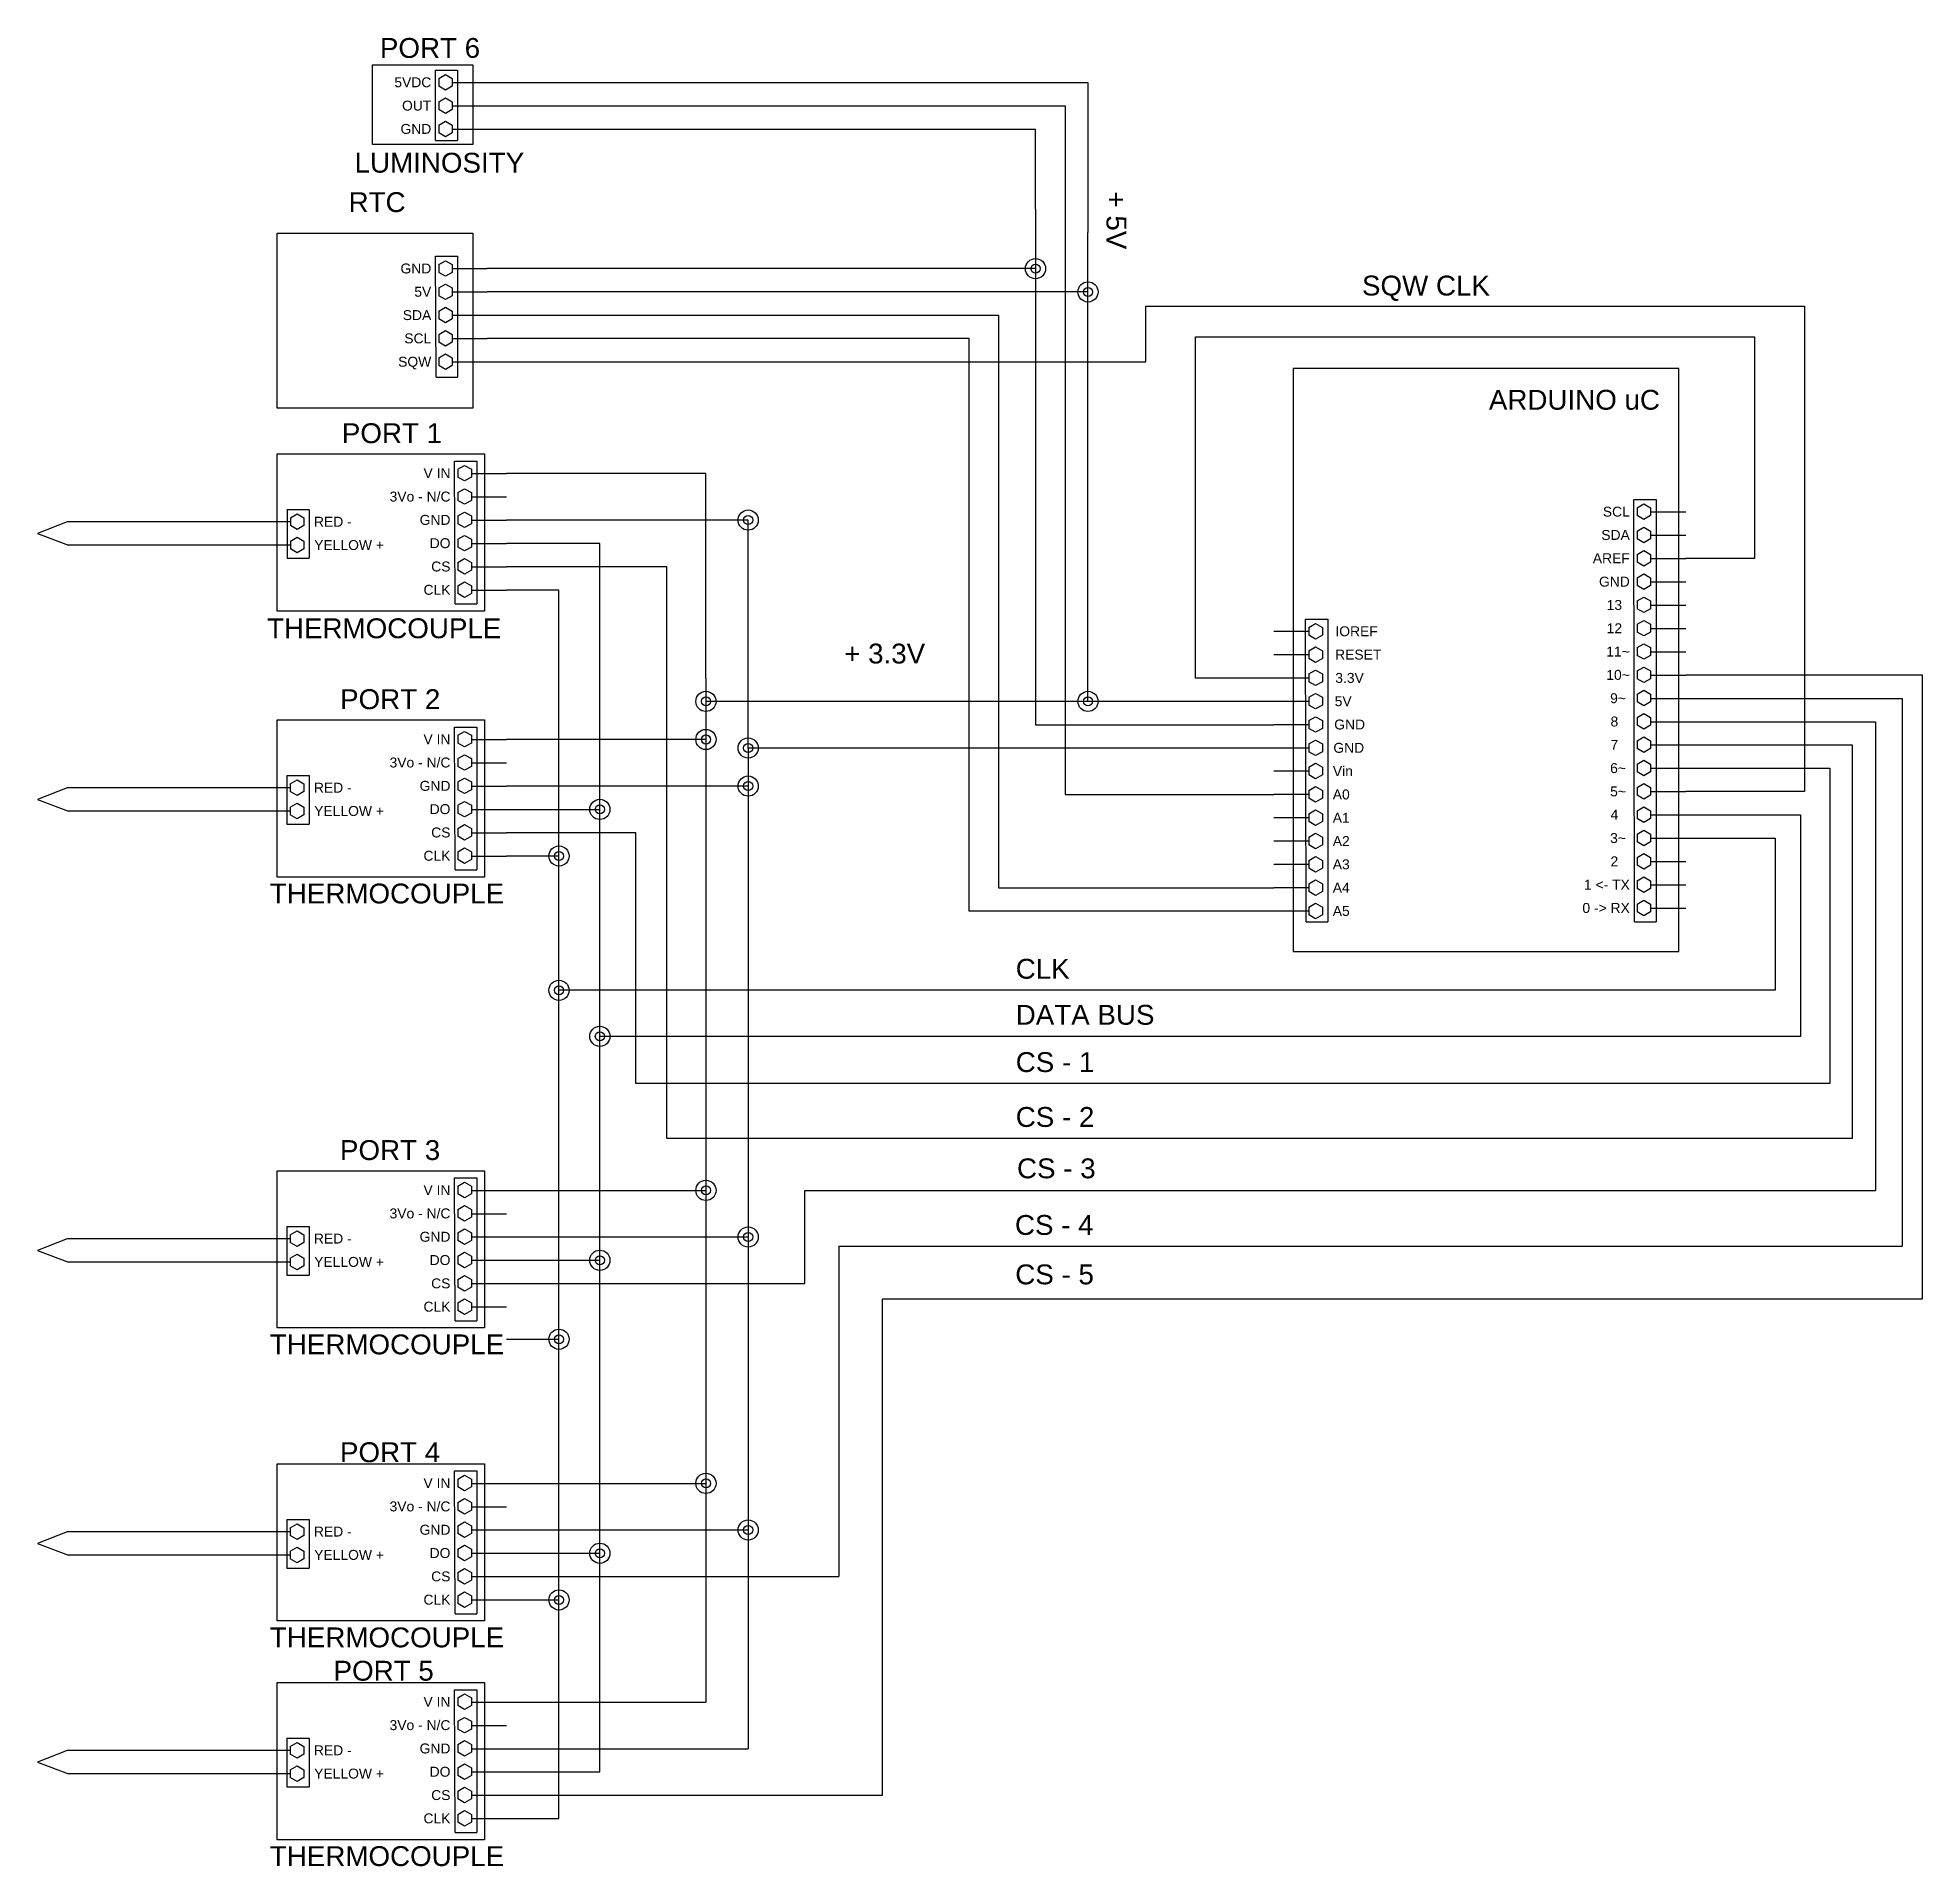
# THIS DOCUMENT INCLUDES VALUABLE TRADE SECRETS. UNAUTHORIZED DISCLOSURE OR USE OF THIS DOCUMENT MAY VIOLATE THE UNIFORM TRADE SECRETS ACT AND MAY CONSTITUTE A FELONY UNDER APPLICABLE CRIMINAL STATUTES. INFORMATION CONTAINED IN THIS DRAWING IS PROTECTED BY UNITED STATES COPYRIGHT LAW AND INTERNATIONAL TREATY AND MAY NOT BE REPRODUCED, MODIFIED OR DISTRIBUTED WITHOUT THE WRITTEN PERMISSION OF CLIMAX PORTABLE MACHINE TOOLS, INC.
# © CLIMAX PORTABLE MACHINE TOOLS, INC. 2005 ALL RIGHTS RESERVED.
# Model space of a CAD drawing. Header units: inches. Extents: x 17.1 to 36.5, y 13.4 to 32.3.
import ezdxf
from ezdxf.enums import TextEntityAlignment as Align

# ---------------------------------------------------------------- set-up
doc = ezdxf.new("R2010")
doc.units = ezdxf.units.IN
doc.header["$MEASUREMENT"] = 0
doc.layers.add('SLD-0', color=7, linetype='Continuous')
doc.styles.get("Standard").update_dxf_attribs({"font": 'Arial.ttf'})

# ---------------------------------------------------------------- blocks, each defined once
blk = doc.blocks.new('*U5')
at = {"layer": 'SLD-0', "color": 7, "linetype": 'Continuous'}
for p, q in [((-0.136, 0.078), (0, 0.157)), ((0, 0.157), (0.136, 0.078)), ((0.136, 0.078), (0.136, -0.078)), ((0, -0.157), (-0.136, -0.078)), ((0.136, -0.078), (0, -0.157))]:
    blk.add_line(p, q, dxfattribs=at)
at = {"layer": 'SLD-0'}
blk.add_line((-0.136, 0.078), (-0.136, -0.078), dxfattribs=at)
blk = doc.blocks.new('*U6')
at = {"color": 0, "linetype": 'ByBlock', "lineweight": -2, "transparency": 16777216}
for p in [(0, 0), (0, -0.47), (0, -0.939), (0, -1.409), (0, -1.878)]:
    blk.add_blockref('*U5', p, dxfattribs=at)
blk = doc.blocks.new('term1')
at = {"layer": 'SLD-0'}
for p, q in [((-0.015, 2.435), (0.433, 2.435)), ((0.433, 2.435), (0.433, 0)), ((0, 0), (0.433, 0))]:
    blk.add_line(p, q, dxfattribs=at)
at = {"layer": 'SLD-0', "color": 7, "linetype": 'Continuous'}
blk.add_line((0, 0), (-0.015, 2.435), dxfattribs=at)
blk.add_blockref('*U6', (0.188, 2.19))
at = {"flags": 8}
for p in [(-0.097, 2.19), (-0.097, 1.721), (-0.097, 1.251), (-0.097, 0.782), (-0.097, 0.312)]:
    blk.add_attdef('COLOR', text='', height=0.2, dxfattribs=at).set_placement(p, align=Align.MIDDLE_RIGHT)
blk = doc.blocks.new('RTC')
blk.add_lwpolyline([(0, 3.518), (3.937, 3.518), (3.937, 0), (0, 0)], close=True)
ref = blk.add_blockref('term1', (3.199, 0.62))
ref.add_attrib('COLOR', 'SQW', dxfattribs={"height": 0.2}).set_placement((3.102, 0.932), align=Align.MIDDLE_RIGHT)
ref.add_attrib('COLOR', 'SCL', dxfattribs={"height": 0.2}).set_placement((3.102, 1.402), align=Align.MIDDLE_RIGHT)
ref.add_attrib('COLOR', 'SDA', dxfattribs={"height": 0.2}).set_placement((3.102, 1.871), align=Align.MIDDLE_RIGHT)
ref.add_attrib('COLOR', '5V', dxfattribs={"height": 0.2}).set_placement((3.102, 2.341), align=Align.MIDDLE_RIGHT)
ref.add_attrib('COLOR', 'GND', dxfattribs={"height": 0.2}).set_placement((3.102, 2.81), align=Align.MIDDLE_RIGHT)
at = {"insert": (0, 4.346), "char_height": 0.4, "attachment_point": 1}
blk.add_mtext_dynamic_manual_height_columns('\\pi1.4365;RTC', width=3.93708, gutter_width=1, heights=[0], dxfattribs=at)
blk = doc.blocks.new('*U7')
at = {"layer": 'SLD-0', "color": 7, "linetype": 'Continuous'}
for p, q in [((-0.136, 0.078), (0, 0.157)), ((0, 0.157), (0.136, 0.078)), ((0.136, 0.078), (0.136, -0.078)), ((0, -0.157), (-0.136, -0.078)), ((0.136, -0.078), (0, -0.157))]:
    blk.add_line(p, q, dxfattribs=at)
at = {"layer": 'SLD-0'}
blk.add_line((-0.136, 0.078), (-0.136, -0.078), dxfattribs=at)
blk = doc.blocks.new('*U8')
at = {"color": 0, "linetype": 'ByBlock', "lineweight": -2, "transparency": 16777216}
for p in [(0, 0), (0, -0.47), (0, -0.939), (0, -1.409), (0, -1.878), (0, -2.348)]:
    blk.add_blockref('*U7', p, dxfattribs=at)
blk = doc.blocks.new('term2')
at = {"layer": 'SLD-0'}
for p, q in [((-0.015, 2.878), (0.433, 2.878)), ((0.433, 2.878), (0.433, 0)), ((0, 0), (0.433, 0))]:
    blk.add_line(p, q, dxfattribs=at)
at = {"layer": 'SLD-0', "color": 7, "linetype": 'Continuous'}
blk.add_line((0, 0), (-0.015, 2.878), dxfattribs=at)
blk.add_blockref('*U8', (0.188, 2.634))
at = {"flags": 8}
for p in [(-0.097, 2.634), (-0.097, 2.164), (-0.097, 1.695), (-0.097, 1.225), (-0.097, 0.756), (-0.097, 0.286)]:
    blk.add_attdef('COLOR', text='', height=0.2, dxfattribs=at).set_placement(p, align=Align.MIDDLE_RIGHT)
blk = doc.blocks.new('*U10')
at = {"layer": 'SLD-0', "color": 7, "linetype": 'Continuous'}
for p, q in [((-0.136, 0.078), (0, 0.157)), ((0, 0.157), (0.136, 0.078)), ((0.136, 0.078), (0.136, -0.078)), ((0, -0.157), (-0.136, -0.078)), ((0.136, -0.078), (0, -0.157))]:
    blk.add_line(p, q, dxfattribs=at)
at = {"layer": 'SLD-0'}
blk.add_line((-0.136, 0.078), (-0.136, -0.078), dxfattribs=at)
blk = doc.blocks.new('*U11')
at = {"color": 0, "linetype": 'ByBlock', "lineweight": -2, "transparency": 16777216}
for p in [(0, 0), (0, -0.47)]:
    blk.add_blockref('*U10', p, dxfattribs=at)
blk = doc.blocks.new('TERM3')
blk.add_line((-0.067, 0.98), (-0.067, 0))
at = {"layer": 'SLD-0'}
for p, q in [((-0.067, 0.98), (0.38, 0.98)), ((0.38, 0.98), (0.38, 0)), ((-0.067, 0), (0.38, 0))]:
    blk.add_line(p, q, dxfattribs=at)
blk.add_blockref('*U11', (0.136, 0.735))
at = {"flags": 8}
for p in [(-0.149, 0.735), (-0.149, 0.266)]:
    blk.add_attdef('COLOR', text='', height=0.2, dxfattribs=at).set_placement(p, align=Align.MIDDLE_RIGHT)
blk = doc.blocks.new('THERM AMP')
blk.add_lwpolyline([(0, 3.168), (4.172, 3.168), (4.172, 0), (0, 0)], close=True)
ref = blk.add_blockref('term2', (3.585, 0.143))
ref.add_attrib('COLOR', 'CLK', dxfattribs={"height": 0.2}).set_placement((3.488, 0.429), align=Align.MIDDLE_RIGHT)
ref.add_attrib('COLOR', 'V IN', dxfattribs={"height": 0.2}).set_placement((3.488, 2.776), align=Align.MIDDLE_RIGHT)
ref.add_attrib('COLOR', '3Vo - N/C', dxfattribs={"height": 0.2}).set_placement((3.488, 2.307), align=Align.MIDDLE_RIGHT)
ref.add_attrib('COLOR', 'GND', dxfattribs={"height": 0.2}).set_placement((3.488, 1.837), align=Align.MIDDLE_RIGHT)
ref.add_attrib('COLOR', 'DO', dxfattribs={"height": 0.2}).set_placement((3.488, 1.368), align=Align.MIDDLE_RIGHT)
ref.add_attrib('COLOR', 'CS', dxfattribs={"height": 0.2}).set_placement((3.488, 0.898), align=Align.MIDDLE_RIGHT)
ref = blk.add_blockref('TERM3', (0.263, 1.065))
ref.add_attrib('COLOR', 'YELLOW +', dxfattribs={"height": 0.2}).set_placement((2.149, 1.331), align=Align.MIDDLE_RIGHT)
ref.add_attrib('COLOR', 'RED -', dxfattribs={"height": 0.2}).set_placement((1.499, 1.8), align=Align.MIDDLE_RIGHT)
blk = doc.blocks.new('*U15')
at = {"layer": 'SLD-0', "color": 7, "linetype": 'Continuous'}
for p, q in [((-0.136, 0.078), (0, 0.157)), ((0, 0.157), (0.136, 0.078)), ((0.136, 0.078), (0.136, -0.078)), ((0, -0.157), (-0.136, -0.078)), ((0.136, -0.078), (0, -0.157))]:
    blk.add_line(p, q, dxfattribs=at)
at = {"layer": 'SLD-0'}
blk.add_line((-0.136, 0.078), (-0.136, -0.078), dxfattribs=at)
blk = doc.blocks.new('*U16')
at = {"color": 0, "linetype": 'ByBlock', "lineweight": -2, "transparency": 16777216}
for p in [(0, 0), (0, -0.47), (0, -0.939), (0, -1.409), (0, -1.878), (0, -2.348), (0, -2.817), (0, -3.287), (0, -3.756), (0, -4.226), (0, -4.695), (0, -5.165), (0, -5.634), (0, -6.104), (0, -6.573), (0, -7.043), (0, -7.512), (0, -7.982)]:
    blk.add_blockref('*U15', p, dxfattribs=at)
blk = doc.blocks.new('uC1')
at = {"layer": 'SLD-0'}
for p, q in [((-0.015, 8.506), (0.433, 8.506)), ((0.433, 8.506), (0.433, 0)), ((0, 0), (0.433, 0))]:
    blk.add_line(p, q, dxfattribs=at)
at = {"layer": 'SLD-0', "color": 7, "linetype": 'Continuous'}
blk.add_line((0, 0), (-0.015, 8.506), dxfattribs=at)
blk.add_blockref('*U16', (0.188, 8.262))
at = {"flags": 8}
for p in [(-0.097, 8.262), (-0.097, 7.792), (-0.097, 7.323), (-0.097, 6.853), (-0.097, 6.383), (-0.097, 5.914), (-0.097, 5.444), (-0.097, 4.975), (-0.097, 4.505), (-0.097, 4.036), (-0.097, 3.566), (-0.097, 3.097), (-0.097, 2.627), (-0.097, 2.158), (-0.097, 1.688), (-0.097, 1.219), (-0.097, 0.749), (-0.097, 0.28)]:
    blk.add_attdef('COLOR', text='', height=0.2, dxfattribs=at).set_placement(p, align=Align.MIDDLE_RIGHT)
blk = doc.blocks.new('*U20')
at = {"layer": 'SLD-0', "color": 7, "linetype": 'Continuous'}
for p, q in [((-0.136, 0.078), (0, 0.157)), ((0, 0.157), (0.136, 0.078)), ((0.136, 0.078), (0.136, -0.078)), ((0, -0.157), (-0.136, -0.078)), ((0.136, -0.078), (0, -0.157))]:
    blk.add_line(p, q, dxfattribs=at)
at = {"layer": 'SLD-0'}
blk.add_line((-0.136, 0.078), (-0.136, -0.078), dxfattribs=at)
blk = doc.blocks.new('*U21')
at = {"color": 0, "linetype": 'ByBlock', "lineweight": -2, "transparency": 16777216}
for p in [(0, 0), (0, -0.47), (0, -0.939), (0, -1.409), (0, -1.878), (0, -2.348), (0, -2.817), (0, -3.287), (0, -3.756), (0, -4.226), (0, -4.695), (0, -5.165), (0, -5.634)]:
    blk.add_blockref('*U20', p, dxfattribs=at)
blk = doc.blocks.new('uC2')
at = {"layer": 'SLD-0'}
for p, q in [((-0.015, 6.098), (0.433, 6.098)), ((0.433, 6.098), (0.433, 0)), ((0, 0), (0.433, 0))]:
    blk.add_line(p, q, dxfattribs=at)
at = {"layer": 'SLD-0', "color": 7, "linetype": 'Continuous'}
blk.add_line((0, 0), (-0.015, 6.098), dxfattribs=at)
blk.add_blockref('*U21', (0.188, 5.853))
at = {"flags": 8}
for p in [(-0.097, 5.853), (-0.097, 5.384), (-0.097, 4.914), (-0.097, 4.445), (-0.097, 3.975), (-0.097, 3.506), (-0.097, 3.036), (-0.097, 2.567), (-0.097, 2.097), (-0.097, 1.628), (-0.097, 1.158), (-0.097, 0.689), (-0.097, 0.219)]:
    blk.add_attdef('COLOR', text='', height=0.2, dxfattribs=at).set_placement(p, align=Align.MIDDLE_RIGHT)
blk = doc.blocks.new('*U63')
at = {"layer": 'SLD-0', "color": 7, "linetype": 'Continuous'}
for p, q in [((-0.069, 0.04), (0, 0.08)), ((0, 0.08), (0.069, 0.04)), ((0.069, 0.04), (0.069, -0.04)), ((0, -0.08), (-0.069, -0.04)), ((0.069, -0.04), (0, -0.08))]:
    blk.add_line(p, q, dxfattribs=at)
at = {"layer": 'SLD-0'}
blk.add_line((-0.069, 0.04), (-0.069, -0.04), dxfattribs=at)
blk = doc.blocks.new('*U64')
at = {"color": 0, "linetype": 'ByBlock', "lineweight": -2, "transparency": 16777216}
for p in [(0, 0), (0, -0.24), (0, -0.48)]:
    blk.add_blockref('*U63', p, dxfattribs=at)

msp = doc.modelspace()

# ---------------------------------------------------------------- linework, layer by layer
for p, q in [((21.37, 31.802), (21.732, 31.802)), ((21.37, 31.562), (21.732, 31.562)), ((21.37, 31.322), (21.732, 31.322)), ((21.37, 29.885), (21.732, 29.885)), ((21.37, 29.645), (21.732, 29.645)), ((21.37, 29.405), (21.732, 29.405)), ((21.37, 29.165), (21.732, 29.165)), ((21.37, 28.925), (21.732, 28.925)), ((21.568, 27.776), (21.929, 27.776)), ((21.568, 27.536), (21.929, 27.536)), ((33.711, 27.38), (34.072, 27.38)), ((17.405, 27.277), (17.102, 27.159)), ((19.342, 27.277), (17.405, 27.277)), ((19.704, 27.277), (19.342, 27.277)), ((21.568, 27.296), (21.929, 27.296)), ((17.102, 27.159), (17.419, 27.037)), ((19.342, 27.037), (17.405, 27.037)), ((19.704, 27.037), (19.342, 27.037)), ((21.568, 27.056), (21.929, 27.056)), ((33.711, 27.14), (34.072, 27.14)), ((21.568, 26.816), (21.929, 26.816)), ((33.711, 26.9), (34.072, 26.9)), ((33.711, 26.66), (34.072, 26.66)), ((21.568, 26.576), (21.929, 26.576)), ((33.711, 26.42), (34.072, 26.42)), ((30.192, 26.149), (29.831, 26.149)), ((33.711, 26.18), (34.072, 26.18)), ((30.192, 25.909), (29.831, 25.909)), ((33.711, 25.94), (34.072, 25.94)), ((30.192, 25.669), (29.831, 25.669)), ((33.711, 25.7), (34.072, 25.7)), ((36.508, 25.7), (34.072, 25.7)), ((36.508, 19.276), (36.508, 25.7)), ((30.192, 25.429), (29.831, 25.429)), ((33.711, 25.46), (34.072, 25.46)), ((21.568, 25.037), (21.929, 25.037)), ((30.192, 25.189), (29.831, 25.189)), ((33.711, 25.22), (34.072, 25.22)), ((30.192, 24.949), (29.831, 24.949)), ((33.711, 24.98), (34.072, 24.98)), ((21.568, 24.797), (21.929, 24.797)), ((30.192, 24.709), (29.831, 24.709)), ((33.711, 24.74), (34.072, 24.74)), ((17.405, 24.538), (17.102, 24.419)), ((19.342, 24.538), (17.405, 24.538)), ((19.704, 24.538), (19.342, 24.538)), ((21.568, 24.557), (21.929, 24.557)), ((30.192, 24.469), (29.831, 24.469)), ((33.711, 24.5), (34.072, 24.5)), ((17.102, 24.419), (17.419, 24.298)), ((19.342, 24.298), (17.419, 24.298)), ((19.704, 24.298), (19.342, 24.298)), ((21.568, 24.317), (21.929, 24.317)), ((33.711, 24.26), (34.072, 24.26)), ((21.568, 24.077), (21.929, 24.077)), ((30.192, 24.229), (29.831, 24.229)), ((30.192, 23.989), (29.831, 23.989)), ((33.711, 24.02), (34.072, 24.02)), ((21.568, 23.837), (21.929, 23.837)), ((30.192, 23.749), (29.831, 23.749)), ((33.711, 23.78), (34.072, 23.78)), ((30.192, 23.509), (29.831, 23.509)), ((33.711, 23.54), (34.072, 23.54)), ((33.711, 23.3), (34.072, 23.3)), ((30.192, 23.269), (29.831, 23.269)), ((21.568, 20.394), (21.929, 20.394)), ((21.568, 20.154), (21.929, 20.154)), ((17.405, 19.895), (17.102, 19.776)), ((19.342, 19.895), (17.405, 19.895)), ((19.704, 19.895), (19.342, 19.895)), ((21.568, 19.914), (21.929, 19.914)), ((25.352, 19.819), (25.352, 16.417)), ((17.102, 19.776), (17.419, 19.655)), ((19.342, 19.655), (17.419, 19.655)), ((19.704, 19.655), (19.342, 19.655)), ((21.568, 19.674), (21.929, 19.674)), ((21.568, 19.434), (21.929, 19.434)), ((25.802, 14.165), (25.802, 19.276)), ((25.802, 19.276), (36.508, 19.276)), ((21.568, 19.194), (21.929, 19.194)), ((21.568, 17.377), (21.929, 17.377)), ((21.568, 17.137), (21.929, 17.137)), ((21.568, 16.897), (21.929, 16.897)), ((17.405, 16.878), (17.102, 16.759)), ((17.102, 16.759), (17.419, 16.638)), ((19.342, 16.878), (17.405, 16.878)), ((19.704, 16.878), (19.342, 16.878)), ((19.342, 16.638), (17.419, 16.638)), ((19.704, 16.638), (19.342, 16.638)), ((21.568, 16.657), (21.929, 16.657)), ((21.568, 16.417), (21.929, 16.417)), ((21.568, 16.177), (21.929, 16.177)), ((21.568, 15.125), (21.929, 15.125)), ((21.568, 14.885), (21.929, 14.885)), ((17.405, 14.626), (17.102, 14.507)), ((19.342, 14.626), (17.405, 14.626)), ((19.704, 14.626), (19.342, 14.626)), ((21.568, 14.645), (21.929, 14.645)), ((17.102, 14.507), (17.419, 14.386)), ((19.342, 14.386), (17.419, 14.386)), ((19.704, 14.386), (19.342, 14.386)), ((21.568, 14.405), (21.929, 14.405)), ((21.568, 14.165), (21.929, 14.165)), ((21.568, 13.925), (21.929, 13.925))]:
    msp.add_line(p, q)
at = {"color": 1}
for p, q in [((21.732, 31.802), (27.917, 31.802)), ((27.917, 31.802), (27.917, 30.256)), ((27.917, 25.429), (27.917, 30.256)), ((27.917, 29.645), (21.732, 29.645)), ((29.025, 25.669), (29.025, 29.183)), ((29.025, 29.183), (34.781, 29.183)), ((34.781, 29.183), (34.781, 26.9)), ((23.983, 27.776), (21.929, 27.776)), ((23.983, 25.669), (23.983, 27.776)), ((34.781, 26.9), (34.072, 26.9)), ((23.983, 25.669), (23.983, 15.125)), ((29.831, 25.669), (29.025, 25.669)), ((29.831, 25.429), (23.983, 25.429)), ((23.983, 25.037), (21.929, 25.037)), ((21.929, 20.394), (23.983, 20.394)), ((21.929, 17.377), (23.983, 17.377)), ((21.929, 15.125), (23.983, 15.125))]:
    msp.add_line(p, q, dxfattribs=at)
at = {"color": 30}
for p, q in [((21.732, 31.562), (27.682, 31.562)), ((27.682, 31.562), (27.682, 24.469)), ((22.891, 27.056), (21.929, 27.056)), ((27.682, 24.469), (29.831, 24.469)), ((21.929, 24.317), (22.891, 24.317)), ((21.929, 19.674), (22.891, 19.674)), ((21.929, 16.657), (22.891, 16.657)), ((21.929, 14.405), (22.891, 14.405))]:
    msp.add_line(p, q, dxfattribs=at)
at = {"color": 3}
for p, q in [((21.732, 31.322), (27.377, 31.322)), ((27.377, 30.496), (27.377, 31.322)), ((27.377, 30.496), (27.377, 25.189)), ((27.377, 29.885), (21.732, 29.885)), ((24.418, 27.296), (21.929, 27.296)), ((24.418, 24.949), (24.418, 27.296)), ((27.377, 25.189), (29.831, 25.189)), ((29.831, 24.949), (24.418, 24.949)), ((24.418, 24.949), (24.418, 14.645)), ((24.418, 24.557), (21.929, 24.557)), ((21.929, 19.914), (24.418, 19.914)), ((21.929, 16.897), (24.418, 16.897)), ((21.929, 14.645), (24.418, 14.645))]:
    msp.add_line(p, q, dxfattribs=at)
at = {"color": 2}
for p, q in [((28.512, 28.925), (28.512, 29.497)), ((28.512, 29.497), (35.293, 29.497)), ((35.293, 29.497), (35.293, 24.5)), ((21.732, 28.925), (28.512, 28.925)), ((22.47, 26.576), (21.929, 26.576)), ((35.293, 24.5), (34.072, 24.5)), ((22.47, 23.837), (21.929, 23.837)), ((21.929, 18.861), (22.47, 18.861)), ((21.929, 16.177), (22.47, 16.177)), ((21.929, 13.925), (22.47, 13.925))]:
    msp.add_line(p, q, dxfattribs=at)
at = {"color": 5}
for p, q in [((21.732, 29.405), (26.994, 29.405)), ((26.994, 29.405), (26.994, 23.509)), ((26.994, 23.509), (29.831, 23.509))]:
    msp.add_line(p, q, dxfattribs=at)
at = {"color": 6}
for p, q in [((26.692, 29.165), (21.732, 29.165)), ((26.692, 23.269), (26.692, 29.165)), ((29.831, 23.269), (26.692, 23.269))]:
    msp.add_line(p, q, dxfattribs=at)
at = {"color": 30, "lineweight": 30}
for p, q in [((22.891, 14.405), (22.891, 27.056)), ((34.072, 24.26), (35.254, 24.26)), ((35.254, 24.26), (35.254, 21.98)), ((35.254, 21.98), (22.891, 21.98))]:
    msp.add_line(p, q, dxfattribs=at)
at = {"color": 7}
for p, q in [((23.581, 26.816), (21.929, 26.816)), ((23.581, 20.928), (23.581, 26.816)), ((34.072, 25.46), (36.299, 25.46)), ((36.299, 25.46), (36.299, 19.819)), ((34.072, 25.22), (36.026, 25.22)), ((36.026, 25.22), (36.026, 20.391)), ((34.072, 24.98), (35.786, 24.98)), ((35.786, 24.98), (35.786, 20.928)), ((34.072, 24.74), (35.555, 24.74)), ((35.555, 24.74), (35.555, 21.493)), ((23.262, 24.077), (21.929, 24.077)), ((23.262, 21.493), (23.262, 24.077)), ((35.555, 21.493), (23.262, 21.493)), ((35.786, 20.928), (23.581, 20.928)), ((25.002, 19.434), (25.002, 20.391)), ((25.002, 20.391), (36.026, 20.391)), ((25.352, 19.819), (25.352, 19.819)), ((25.352, 19.819), (36.299, 19.819)), ((21.929, 19.434), (25.002, 19.434)), ((21.929, 16.417), (25.352, 16.417)), ((21.929, 14.165), (25.802, 14.165))]:
    msp.add_line(p, q, dxfattribs=at)
at = {"color": 2, "lineweight": 30}
for p, q in [((22.47, 13.925), (22.47, 26.576)), ((34.072, 24.02), (34.992, 24.02)), ((34.992, 24.02), (34.992, 22.454)), ((34.992, 22.454), (22.47, 22.454))]:
    msp.add_line(p, q, dxfattribs=at)
for points in [[(20.551, 31.985), (21.582, 31.985), (21.582, 31.163), (20.551, 31.163)], [(30.029, 22.852), (34.001, 22.852), (34.001, 28.857), (30.029, 28.857)], [(19.569, 27.979), (21.702, 27.979), (21.702, 26.359), (19.569, 26.359)]]:
    msp.add_lwpolyline(points, close=True)
at = {"color": 3}
for centre, radius in [((27.377, 29.885), 0.104), ((27.377, 29.885), 0.047), ((24.418, 27.296), 0.104), ((24.418, 27.296), 0.047), ((24.418, 24.949), 0.104), ((24.418, 24.949), 0.047), ((24.418, 24.557), 0.104), ((24.418, 24.557), 0.047), ((24.418, 19.914), 0.104), ((24.418, 19.914), 0.047), ((24.418, 16.897), 0.104), ((24.418, 16.897), 0.047)]:
    msp.add_circle(centre, radius, dxfattribs=at)
at = {"color": 1}
for centre, radius in [((27.917, 29.645), 0.104), ((27.917, 29.645), 0.047), ((23.983, 25.429), 0.104), ((23.983, 25.429), 0.047), ((27.917, 25.429), 0.104), ((27.917, 25.429), 0.047), ((23.983, 25.037), 0.104), ((23.983, 25.037), 0.047), ((23.983, 20.394), 0.104), ((23.983, 20.394), 0.047), ((23.983, 17.377), 0.104), ((23.983, 17.377), 0.047)]:
    msp.add_circle(centre, radius, dxfattribs=at)
at = {"color": 30}
for centre, radius in [((22.891, 24.317), 0.104), ((22.891, 24.317), 0.047), ((22.891, 21.98), 0.104), ((22.891, 21.98), 0.047), ((22.891, 19.674), 0.104), ((22.891, 19.674), 0.047), ((22.891, 16.657), 0.104), ((22.891, 16.657), 0.047)]:
    msp.add_circle(centre, radius, dxfattribs=at)
at = {"color": 2}
for centre, radius in [((22.47, 23.837), 0.104), ((22.47, 23.837), 0.047), ((22.47, 22.454), 0.104), ((22.47, 22.454), 0.047), ((22.47, 18.861), 0.104), ((22.47, 18.861), 0.047), ((22.47, 16.177), 0.104), ((22.47, 16.177), 0.047)]:
    msp.add_circle(centre, radius, dxfattribs=at)
at = {"layer": 'SLD-0'}
for p, q in [((21.197, 31.929), (21.426, 31.929)), ((21.426, 31.929), (21.426, 31.204)), ((21.197, 31.204), (21.426, 31.204))]:
    msp.add_line(p, q, dxfattribs=at)
at = {"layer": 'SLD-0', "color": 7, "linetype": 'Continuous'}
msp.add_line((21.197, 31.204), (21.197, 31.929), dxfattribs=at)

# ---------------------------------------------------------------- block references
msp.add_blockref('*U64', (21.301, 31.804))
at = {"xscale": 0.5112932698123169, "yscale": 0.5112932698123169, "zscale": 0.5112932698123169}
for name, p in [('RTC', (19.569, 28.45)), ('THERM AMP', (19.569, 23.62)), ('THERM AMP', (19.569, 18.977)), ('THERM AMP', (19.569, 15.96)), ('THERM AMP', (19.569, 13.708))]:
    msp.add_blockref(name, p, dxfattribs=at)
ref = msp.add_blockref('term2', (21.402, 26.432), dxfattribs=dict(xscale=0.5112932698123169, yscale=0.5112932698123169, zscale=0.5112932698123169))
ref.add_attrib('COLOR', 'CLK', dxfattribs={"height": 0.1023}).set_placement((21.353, 26.578), align=Align.MIDDLE_RIGHT)
ref.add_attrib('COLOR', 'V IN', dxfattribs={"height": 0.1023}).set_placement((21.353, 27.779), align=Align.MIDDLE_RIGHT)
ref.add_attrib('COLOR', '3Vo - N/C', dxfattribs={"height": 0.1023}).set_placement((21.353, 27.538), align=Align.MIDDLE_RIGHT)
ref.add_attrib('COLOR', 'GND', dxfattribs={"height": 0.1023}).set_placement((21.353, 27.298), align=Align.MIDDLE_RIGHT)
ref.add_attrib('COLOR', 'DO', dxfattribs={"height": 0.1023}).set_placement((21.353, 27.058), align=Align.MIDDLE_RIGHT)
ref.add_attrib('COLOR', 'CS', dxfattribs={"height": 0.1023}).set_placement((21.353, 26.818), align=Align.MIDDLE_RIGHT)
ref = msp.add_blockref('TERM3', (19.704, 26.903), dxfattribs=dict(xscale=0.5112932698123169, yscale=0.5112932698123169, zscale=0.5112932698123169))
ref.add_attrib('COLOR', 'YELLOW +', dxfattribs={"height": 0.1023}).set_placement((20.668, 27.039), align=Align.MIDDLE_RIGHT)
ref.add_attrib('COLOR', 'RED -', dxfattribs={"height": 0.1023}).set_placement((20.336, 27.279), align=Align.MIDDLE_RIGHT)
ref = msp.add_blockref('uC1', (33.545, 23.159), dxfattribs=dict(xscale=0.5112932698123169, yscale=0.5112932698123169, zscale=0.5112932698123169))
ref.add_attrib('COLOR', '0 -> RX', dxfattribs={"height": 0.1023}).set_placement((33.496, 23.302), align=Align.MIDDLE_RIGHT)
ref.add_attrib('COLOR', '1 <- TX', dxfattribs={"height": 0.1023}).set_placement((33.496, 23.542), align=Align.MIDDLE_RIGHT)
ref.add_attrib('COLOR', '2   ', dxfattribs={"height": 0.1023}).set_placement((33.496, 23.782), align=Align.MIDDLE_RIGHT)
ref.add_attrib('COLOR', '3~ ', dxfattribs={"height": 0.1023}).set_placement((33.496, 24.022), align=Align.MIDDLE_RIGHT)
ref.add_attrib('COLOR', '4   ', dxfattribs={"height": 0.1023}).set_placement((33.496, 24.262), align=Align.MIDDLE_RIGHT)
ref.add_attrib('COLOR', '5~ ', dxfattribs={"height": 0.1023}).set_placement((33.496, 24.502), align=Align.MIDDLE_RIGHT)
ref.add_attrib('COLOR', '6~ ', dxfattribs={"height": 0.1023}).set_placement((33.496, 24.742), align=Align.MIDDLE_RIGHT)
ref.add_attrib('COLOR', '7   ', dxfattribs={"height": 0.1023}).set_placement((33.496, 24.982), align=Align.MIDDLE_RIGHT)
ref.add_attrib('COLOR', '8   ', dxfattribs={"height": 0.1023}).set_placement((33.496, 25.222), align=Align.MIDDLE_RIGHT)
ref.add_attrib('COLOR', '9~ ', dxfattribs={"height": 0.1023}).set_placement((33.496, 25.462), align=Align.MIDDLE_RIGHT)
ref.add_attrib('COLOR', '10~', dxfattribs={"height": 0.1023}).set_placement((33.496, 25.702), align=Align.MIDDLE_RIGHT)
ref.add_attrib('COLOR', '11~', dxfattribs={"height": 0.1023}).set_placement((33.496, 25.942), align=Align.MIDDLE_RIGHT)
ref.add_attrib('COLOR', '12  ', dxfattribs={"height": 0.1023}).set_placement((33.496, 26.182), align=Align.MIDDLE_RIGHT)
ref.add_attrib('COLOR', '13  ', dxfattribs={"height": 0.1023}).set_placement((33.496, 26.422), align=Align.MIDDLE_RIGHT)
ref.add_attrib('COLOR', 'GND', dxfattribs={"height": 0.1023}).set_placement((33.496, 26.662), align=Align.MIDDLE_RIGHT)
ref.add_attrib('COLOR', 'AREF', dxfattribs={"height": 0.1023}).set_placement((33.496, 26.903), align=Align.MIDDLE_RIGHT)
ref.add_attrib('COLOR', 'SDA', dxfattribs={"height": 0.1023}).set_placement((33.496, 27.143), align=Align.MIDDLE_RIGHT)
ref.add_attrib('COLOR', 'SCL', dxfattribs={"height": 0.1023}).set_placement((33.496, 27.383), align=Align.MIDDLE_RIGHT)
ref = msp.add_blockref('uC2', (30.165, 23.159), dxfattribs=dict(xscale=0.5112932698123169, yscale=0.5112932698123169, zscale=0.5112932698123169))
ref.add_attrib('COLOR', 'A5', dxfattribs={"height": 0.1023}).set_placement((30.612, 23.271), align=Align.MIDDLE_RIGHT)
ref.add_attrib('COLOR', 'A4', dxfattribs={"height": 0.1023}).set_placement((30.612, 23.511), align=Align.MIDDLE_RIGHT)
ref.add_attrib('COLOR', 'A3', dxfattribs={"height": 0.1023}).set_placement((30.612, 23.751), align=Align.MIDDLE_RIGHT)
ref.add_attrib('COLOR', 'A2', dxfattribs={"height": 0.1023}).set_placement((30.612, 23.991), align=Align.MIDDLE_RIGHT)
ref.add_attrib('COLOR', 'A1', dxfattribs={"height": 0.1023}).set_placement((30.612, 24.231), align=Align.MIDDLE_RIGHT)
ref.add_attrib('COLOR', 'A0', dxfattribs={"height": 0.1023}).set_placement((30.612, 24.471), align=Align.MIDDLE_RIGHT)
ref.add_attrib('COLOR', 'Vin', dxfattribs={"height": 0.1023}).set_placement((30.645, 24.711), align=Align.MIDDLE_RIGHT)
ref.add_attrib('COLOR', 'GND', dxfattribs={"height": 0.1023}).set_placement((30.761, 24.951), align=Align.MIDDLE_RIGHT)
ref.add_attrib('COLOR', 'GND', dxfattribs={"height": 0.1023}).set_placement((30.77, 25.191), align=Align.MIDDLE_RIGHT)
ref.add_attrib('COLOR', '5V', dxfattribs={"height": 0.1023}).set_placement((30.632, 25.431), align=Align.MIDDLE_RIGHT)
ref.add_attrib('COLOR', '3.3V', dxfattribs={"height": 0.1023}).set_placement((30.757, 25.671), align=Align.MIDDLE_RIGHT)
ref.add_attrib('COLOR', 'RESET', dxfattribs={"height": 0.1023}).set_placement((30.938, 25.911), align=Align.MIDDLE_RIGHT)
ref.add_attrib('COLOR', 'IOREF', dxfattribs={"height": 0.1023}).set_placement((30.901, 26.151), align=Align.MIDDLE_RIGHT)

# ---------------------------------------------------------------- texts
at = {"attachment_point": 1}
for s, width, insert, char_height in [('\\pi1.4789;PORT 6', 3.93708, (19.147, 32.26), 0.20452), ('\\pi1.1134;LUMINOSITY', 3.93708, (19.252, 31.078), 0.20452), ('\\pi0.35808;SQW CLK', 2.02753, (30.38, 29.813), 0.20452), ('\\pi1.0966;ARDUINO uC', 3.93708, (30.948, 28.637), 0.20452), ('\\pi1.2582;PORT 1', 3.45671, (18.976, 28.293), 0.20452), ('\\pi0.77575;THERMOCOUPLE ', 3.93708, (18.688, 26.284), 0.20452), ('\\pi0.071656;+ 3.3V', 0.96082, (25.335, 26.024), 0.20452), ('\\pi1.2401;PORT 2', 3.45671, (18.976, 25.554), 0.20452), ('\\pi0.77575;THERMOCOUPLE', 3.93708, (18.717, 23.553), 0.20452), ('CLK', 3.93708, (27.173, 22.778), 0.2045), ('DATA BUS', 3.93708, (27.173, 22.304), 0.2045), ('CS - 1', 3.93708, (27.173, 21.817), 0.2045), ('CS - 2', 3.93708, (27.173, 21.252), 0.2045), ('\\pi1.2387;PORT 3', 3.45671, (18.976, 20.911), 0.20452), ('CS - 3', 3.93708, (27.186, 20.723), 0.2045), ('CS - 4', 3.93708, (27.165, 20.14), 0.2045), ('CS - 5', 3.93708, (27.168, 19.631), 0.2045), ('\\pi0.77575;THERMOCOUPLE', 3.93708, (18.717, 18.91), 0.20452), ('\\pi1.2387;PORT 4', 3.45671, (18.976, 17.8), 0.20452), ('\\pi0.77575;THERMOCOUPLE', 3.93708, (18.717, 15.893), 0.20452), ('\\pi1.2387;PORT 5', 3.45671, (18.91, 15.55), 0.20452), ('\\pi0.77575;THERMOCOUPLE', 3.93708, (18.717, 13.641), 0.20452)]:
    msp.add_mtext_dynamic_manual_height_columns(s, width=width, gutter_width=1, heights=[0], dxfattribs=dict(at, insert=insert, char_height=char_height))
at = {"insert": (28.312, 30.87), "char_height": 0.20452, "attachment_point": 1, "rotation": 270}
msp.add_mtext_dynamic_manual_height_columns('\\pi0.19024;+ 5V', width=0.96082, gutter_width=1, heights=[0], dxfattribs=at)
at = {"flags": 8}
for tag, p in [('5VDC', (21.155, 31.804)), ('OUT', (21.155, 31.564)), ('GND', (21.155, 31.324))]:
    msp.add_attdef(tag, text='*', height=0.102, dxfattribs=at).set_placement(p, align=Align.MIDDLE_RIGHT)

doc.saveas('drawing.dxf')
